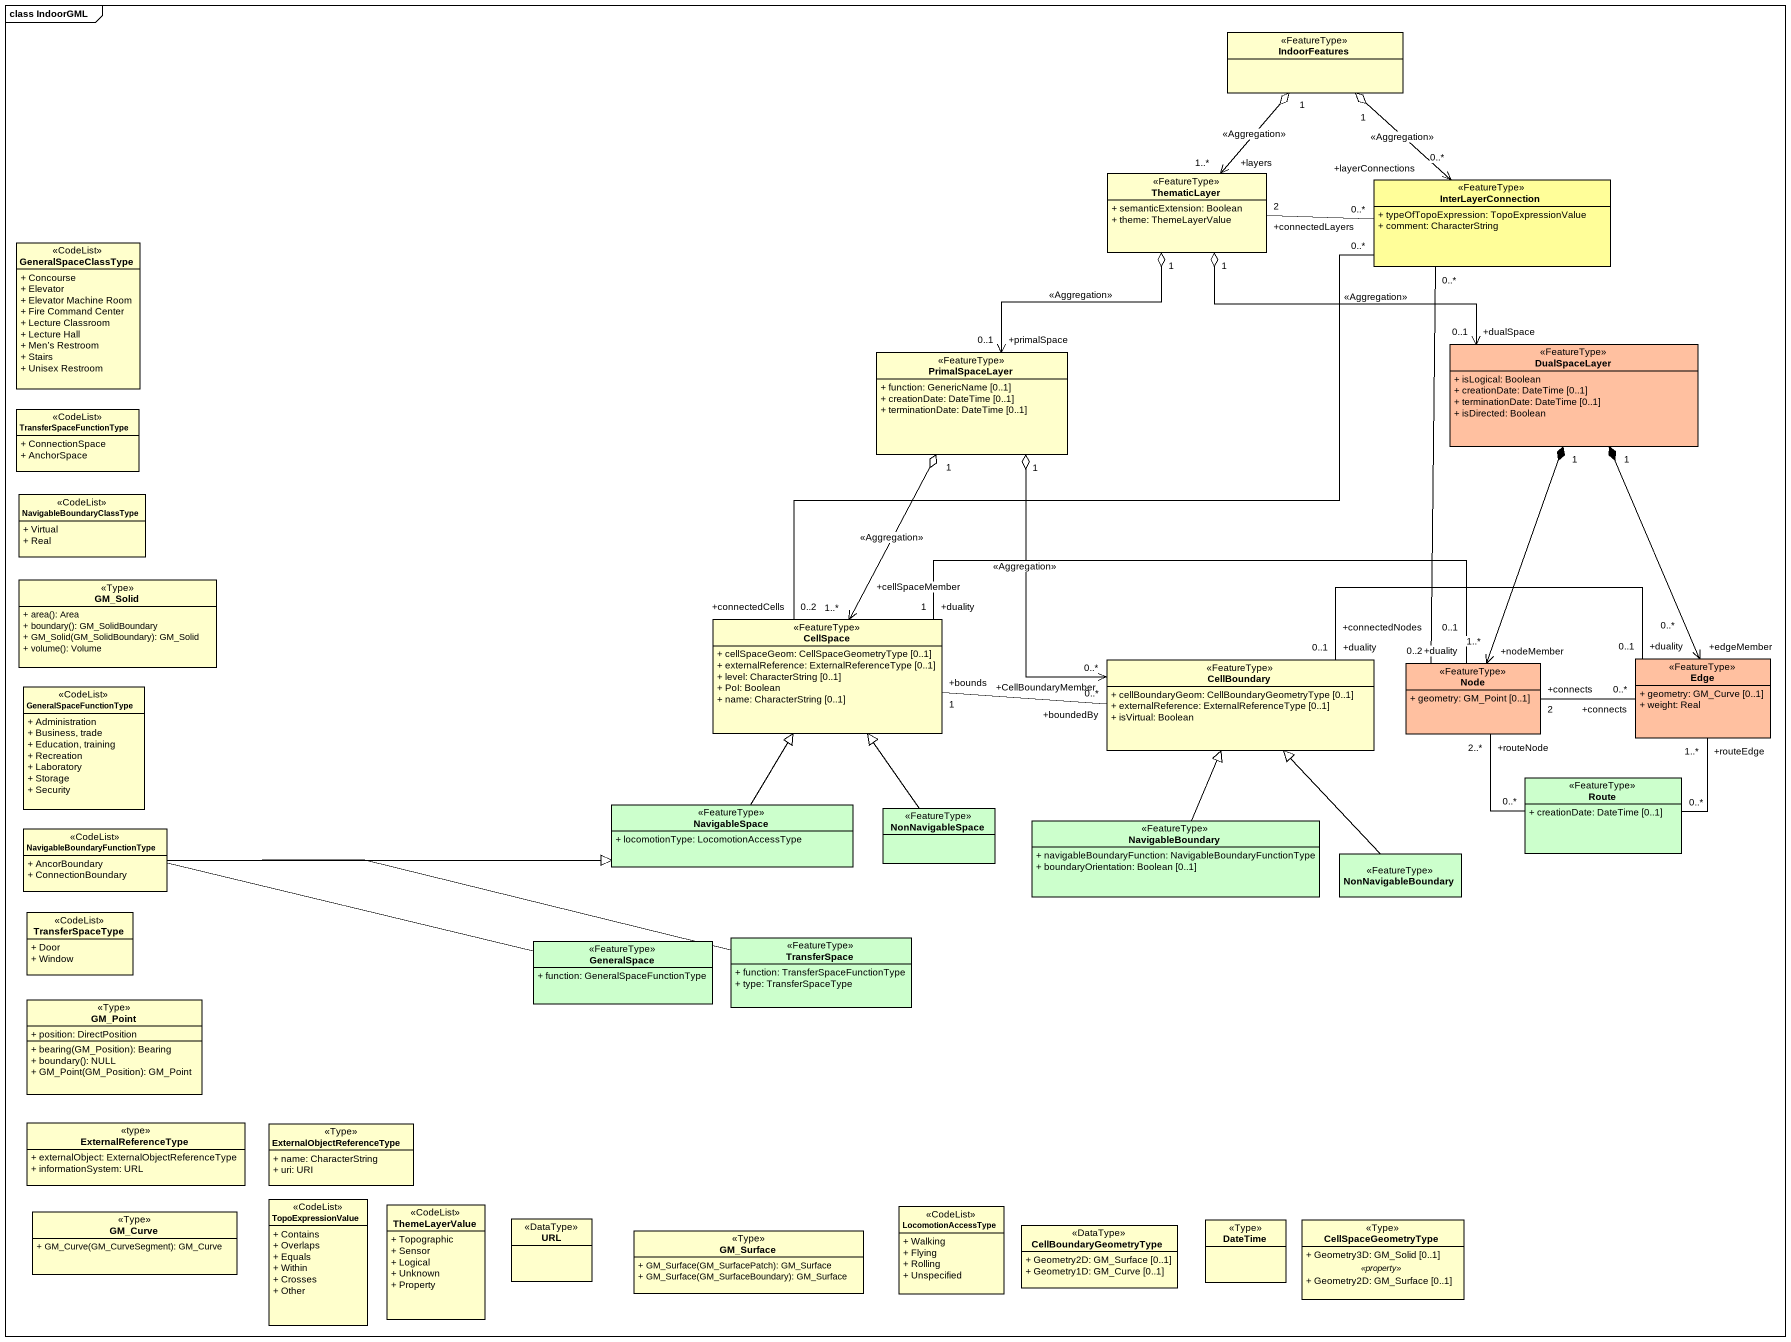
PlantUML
@startuml
mainframe class IndoorGML
hide circle
hide empty members
skinparam classAttributeIconSize 0
class IndoorFeatures <<FeatureType>>
class ThematicLayer <<FeatureType>> {
  + semanticExtension: Boolean
  + theme: ThemeLayerValue
}
class InterLayerConnection <<FeatureType>> #FFFE99 {
  + typeOfTopoExpression: TopoExpressionValue
  + comment: CharacterString
}
class GeneralSpaceClassType <<CodeList>> {
  + Concourse
  + Elevator
  + Elevator Machine Room
  + Fire Command Center
  + Lecture Classroom
  + Lecture Hall
  + Men’s Restroom
  + Stairs
  + Unisex Restroom
}
class PrimalSpaceLayer <<FeatureType>> {
  + function: GenericName [0..1]
  + creationDate: DateTime [0..1]
  + terminationDate: DateTime [0..1]
}
class DualSpaceLayer <<FeatureType>> #FFC0A0 {
  + isLogical: Boolean
  + creationDate: DateTime [0..1]
  + terminationDate: DateTime [0..1]
  + isDirected: Boolean
}
class TransferSpaceFunctionType <<CodeList>> {
  + ConnectionSpace
  + AnchorSpace
}
class NavigableBoundaryClassType <<CodeList>> {
  + Virtual
  + Real
}
class GM_Solid <<Type>> {
  + area(): Area
  + boundary(): GM_SolidBoundary
  + GM_Solid(GM_SolidBoundary): GM_Solid
  + volume(): Volume
}
class CellSpace <<FeatureType>> {
  + cellSpaceGeom: CellSpaceGeometryType [0..1]
  + externalReference: ExternalReferenceType [0..1]
  + level: CharacterString [0..1]
  + PoI: Boolean
  + name: CharacterString [0..1]
}
class CellBoundary <<FeatureType>> {
  + cellBoundaryGeom: CellBoundaryGeometryType [0..1]
  + externalReference: ExternalReferenceType [0..1]
  + isVirtual: Boolean
}
class "Node" as Node_ <<FeatureType>> #FFC0A0 {
  + geometry: GM_Point [0..1]
}
class Edge <<FeatureType>> #FFC0A0 {
  + geometry: GM_Curve [0..1]
  + weight: Real
}
class GeneralSpaceFunctionType <<CodeList>> {
  + Administration
  + Business, trade
  + Education, training
  + Recreation
  + Laboratory
  + Storage
  + Security
}
class Route <<FeatureType>> #CCFFCC {
  + creationDate: DateTime [0..1]
}
class NavigableSpace <<FeatureType>> #CCFFCC {
  + locomotionType: LocomotionAccessType
}
class NonNavigableSpace <<FeatureType>> #CCFFCC
class NavigableBoundary <<FeatureType>> #CCFFCC {
  + navigableBoundaryFunction: NavigableBoundaryFunctionType
  + boundaryOrientation: Boolean [0..1]
}
class "NavigableBoundaryFunctionType" as NavigableBoundaryFunctionTyp <<CodeList>> {
  + AncorBoundary
  + ConnectionBoundary
}
class NonNavigableBoundary <<FeatureType>> #CCFFCC
class TransferSpaceType <<CodeList>> {
  + Door
  + Window
}
class GeneralSpace <<FeatureType>> #CCFFCC {
  + function: GeneralSpaceFunctionType
}
class TransferSpace <<FeatureType>> #CCFFCC {
  + function: TransferSpaceFunctionType
  + type: TransferSpaceType
}
class GM_Point <<Type>> {
  + position: DirectPosition
  + bearing(GM_Position): Bearing
  + boundary(): NULL
  + GM_Point(GM_Position): GM_Point
}
class ExternalReferenceType <<type>> {
  + externalObject: ExternalObjectReferenceType
  + informationSystem: URL
}
class ExternalObjectReferenceType <<Type>> {
  + name: CharacterString
  + uri: URI
}
class GM_Curve <<Type>> {
  + GM_Curve(GM_CurveSegment): GM_Curve
}
class TopoExpressionValue <<CodeList>> {
  + Contains
  + Overlaps
  + Equals
  + Within
  + Crosses
  + Other
}
class ThemeLayerValue <<CodeList>> {
  + Topographic
  + Sensor
  + Logical
  + Unknown
  + Property
}
class URL <<DataType>>
class LocomotionAccessType <<CodeList>> {
  + Walking
  + Flying
  + Rolling
  + Unspecified
}
class CellBoundaryGeometryType <<DataType>> {
  + Geometry2D: GM_Surface [0..1]
  + Geometry1D: GM_Curve [0..1]
}
class DateTime <<Type>>
class CellSpaceGeometryType <<Type>> {
  + Geometry3D: GM_Solid [0..1]
  .. <<property>> ..
  + Geometry2D: GM_Surface [0..1]
}
class GM_Surface <<Type>> {
  + GM_Surface(GM_SurfacePatch): GM_Surface
  + GM_Surface(GM_SurfaceBoundary): GM_Surface
}
IndoorFeatures "1" o--> "+layers\n1..*" ThematicLayer : <<Aggregation>>
IndoorFeatures "1" o--> "+layerConnections\n0..*" InterLayerConnection : <<Aggregation>>
ThematicLayer "1" o--> "+primalSpace\n0..1" PrimalSpaceLayer : <<Aggregation>>
ThematicLayer "1" o-right-> "+dualSpace\n0..1" DualSpaceLayer : <<Aggregation>>
InterLayerConnection "0..*" -left- "+connectedLayers\n2" ThematicLayer
InterLayerConnection "0..*" -- "+connectedCells\n0..2" CellSpace
InterLayerConnection "0..*" -- "+connectedNodes\n0..2" Node_
PrimalSpaceLayer "1" o--> "+cellSpaceMember\n1..*" CellSpace : <<Aggregation>>
PrimalSpaceLayer "1" o--> "+CellBoundaryMember\n0..*" CellBoundary : <<Aggregation>>
CellSpace "+duality\n1" -right- "+duality\n0..1" Node_
CellBoundary "+boundedBy\n0..*" -left- "+bounds\n1" CellSpace
CellBoundary "+duality\n0..1" -right- "+duality\n0..1" Edge
Node_ "+nodeMember\n1..*" <-up-* "1" DualSpaceLayer
Node_ "+connects\n2" -right- "+connects\n0..*" Edge
Node_ "+routeNode\n2..*" -- "0..*" Route
Edge "+edgeMember\n0..*" <-up-* "1" DualSpaceLayer
Edge "+routeEdge\n1..*" -- "0..*" Route
NavigableSpace -up-|> CellSpace
NonNavigableSpace -up-|> CellSpace
NavigableBoundary -up-|> CellBoundary
NonNavigableBoundary -up-|> CellBoundary
GeneralSpace -up-|> NavigableSpace
TransferSpace -up-|> NavigableSpace
@enduml
